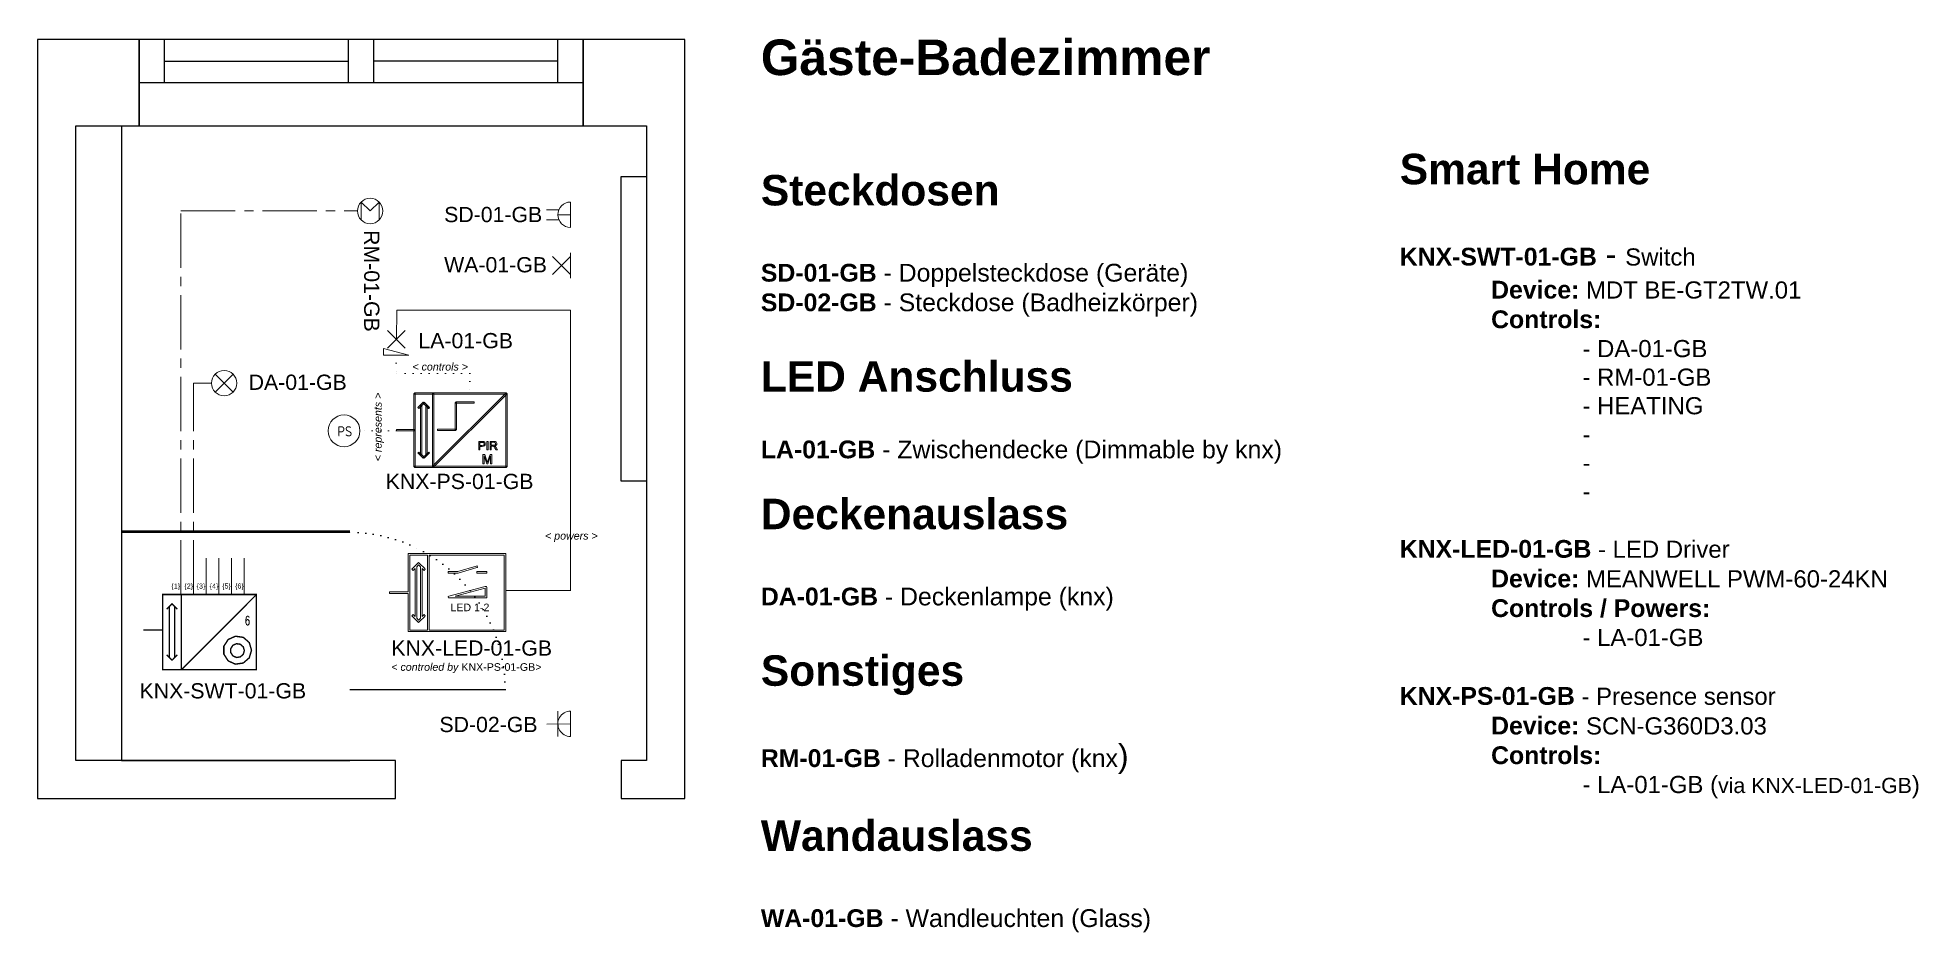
# Model space of a CAD drawing. Header units: millimetres. Extents: x 18347 to 25759, y 20427 to 23951.
import ezdxf
from ezdxf.enums import TextEntityAlignment as Align

# ---------------------------------------------------------------- set-up
doc = ezdxf.new("R2010")
doc.units = ezdxf.units.MM
doc.header["$LTSCALE"] = 10
for name, pattern in [('ACAD_ISO07W100', [3, 0, -3]), ('AI-Linetype-20', [32.166085, 21.44411, -3.573992, 3.573992, -3.573992]), ('DOT2', [3.175, 0, -3.175])]:
    doc.linetypes.add(name, pattern=pattern)
for name, color, linetype in [('01-OG-GB-Walls', 7, 'Continuous'), ('02-OG-GB-Walls_Internal', 7, 'Continuous'), ('03-OG-GB-Windows', 7, 'Continuous'), ('04-OG-GB-Outlets_Schematics', 7, 'Continuous'), ('05-OG-GB-Light_Schematic', 7, 'Continuous'), ('06-OG-GB-Smart_Schematic', 7, 'Continuous'), ('07-OG-GB-Misc_Schematic', 7, 'Continuous'), ('08-OG-GB-Schematic_Description', 7, 'Continuous')]:
    doc.layers.add(name, color=color, linetype=linetype)
doc.styles.add('ISO Proportional', font='isocp.shx')
doc.styles.add('SN0', font='ROMANS', dxfattribs={"width": 0.002083})
doc.styles.get("Standard").update_dxf_attribs({"font": 'Arial.ttf'})

msp = doc.modelspace()

# ---------------------------------------------------------------- linework, layer by layer
at = {"layer": '01-OG-GB-Walls', "color": 7}
msp.add_line((20647, 20953.4), (20747, 20953.4), dxfattribs=at)
msp.add_lwpolyline([(18347, 23603.4), (18347, 21103.4), (18347, 20953.4), (18497, 20953.4), (19757, 20953.4), (19757, 21103.4), (18497, 21103.4), (18497, 23603.4), (18747, 23603.4), (18747, 23943.4), (18497, 23943.4), (18347, 23943.4)], close=True, dxfattribs=at)
msp.add_lwpolyline([(20747, 20953.4), (20897, 20953.4), (20897, 21103.4), (20897, 23603.4), (20897, 23943.4), (20747, 23943.4), (20497, 23943.4), (20497, 23603.4), (20747, 23603.4), (20747, 21103.4), (20647, 21103.4), (20647, 20953.4)], dxfattribs=at)
at = {"layer": '02-OG-GB-Walls_Internal', "color": 7}
for p, q in [((18677, 23603.4), (18677, 21103.4)), ((18677, 22003.4), (19577, 22003.4)), ((18682, 22008.4), (19577, 22008.4)), ((19577, 21383.4), (20192, 21383.4)), ((18677, 21103.4), (19577, 21103.4))]:
    msp.add_line(p, q, dxfattribs=at)
msp.add_lwpolyline([(20747, 22203.4), (20647, 22203.4), (20647, 22803.4), (20647, 23403.4), (20747, 23403.4)], dxfattribs=at)
at = {"layer": '02-OG-GB-Walls_Internal', "color": 7, "linetype": 'ACAD_ISO07W100'}
msp.add_arc((19569.1, 21383.4), 620, 0, 90.46216, dxfattribs=at)
at = {"layer": '03-OG-GB-Windows', "color": 7}
for p, q in [((18847, 23773.4), (18847, 23943.4)), ((19572, 23773.4), (19572, 23943.4)), ((19672, 23773.4), (19672, 23943.4)), ((20397, 23773.4), (20397, 23943.4)), ((18847, 23858.4), (19572, 23858.4)), ((20397, 23858.4), (19672, 23858.4)), ((20497, 23773.4), (18747, 23773.4))]:
    msp.add_line(p, q, dxfattribs=at)
msp.add_lwpolyline([(20497, 23943.4), (18747, 23943.4), (18747, 23603.4), (20497, 23603.4)], close=True, dxfattribs=at)
at = {"layer": '04-OG-GB-Outlets_Schematics', "color": 7, "lineweight": 20}
for p, q in [((20400.9, 23272.9), (20352.5, 23272.9)), ((20447, 23203.4), (20447, 23303.4)), ((20401.2, 23233.3), (20352.5, 23233.3)), ((20397, 23253.4), (20447, 23253.4)), ((20397.5, 21197.8), (20397, 21297.8)), ((20447.5, 21198.1), (20447, 21298.1)), ((20447.2, 21248.1), (20353.3, 21247))]:
    msp.add_line(p, q, dxfattribs=at)
for centre, start, end in [((20447, 23253.4), 90, 270), ((20447.2, 21248.1), 90.31776, 270.31776)]:
    msp.add_arc(centre, 50, start, end, dxfattribs=at)
at = {"layer": '05-OG-GB-Light_Schematic', "color": 7, "lineweight": 20}
for p, q in [((20447, 23018.1), (20376.3, 23088.8)), ((20376.3, 23018.1), (20447, 23088.8)), ((20447, 23003.4), (20447, 23103.4)), ((19725.3, 22727.1), (19796, 22797.8)), ((19725.3, 22797.8), (19796, 22727.1)), ((19710.6, 22726.1), (19809.6, 22700.1)), ((19117.3, 22554.6), (19046.6, 22625.3)), ((19046.6, 22554.6), (19117.3, 22625.3))]:
    msp.add_line(p, q, dxfattribs=at)
msp.add_lwpolyline([(19809.6, 22700.1), (19710.6, 22700.1), (19710.6, 22726.1)], dxfattribs=at)
msp.add_circle((19082, 22590), 50, dxfattribs=at)
at = {"layer": '06-OG-GB-Smart_Schematic', "color": 3, "linetype": 'AI-Linetype-20', "lineweight": 15}
for p, q in [((18911.5, 21757.4), (18911.5, 23268.1)), ((18911.5, 23268.1), (19607.3, 23268.1)), ((18961.5, 21757.4), (18961.5, 22590)), ((18961.5, 22590), (19032, 22590)), ((19011.5, 21757.4), (19011.5, 21900.1)), ((19061.5, 21757.4), (19061.5, 21900.1)), ((19111.5, 21757.4), (19111.5, 21900.1)), ((19161.5, 21757.4), (19161.5, 21900.1))]:
    msp.add_line(p, q, dxfattribs=at)
at = {"layer": '06-OG-GB-Smart_Schematic', "color": 1, "linetype": 'Continuous', "lineweight": 15}
for points in [[(19760.6, 22762.5), (19761.9, 22877)], [(20447, 22877), (19761.9, 22877)], [(20447, 21772.3), (20447, 22877)], [(20447, 21773.3), (20192.1, 21773.3)]]:
    msp.add_lwpolyline(points, dxfattribs=at)
at = {"layer": '06-OG-GB-Smart_Schematic', "color": 7, "linetype": 'DOT2', "lineweight": 15}
for points in [[(19760.1, 22700.1), (19760.1, 22628.2)], [(20049.8, 22628.2), (19760.1, 22628.2)], [(20049.8, 22628.2), (20049.8, 22549.5)], [(19761.3, 22402.1), (19617.3, 22402.1)]]:
    msp.add_lwpolyline(points, dxfattribs=at)
at = {"layer": '06-OG-GB-Smart_Schematic', "color": 7, "linetype": 'Continuous', "lineweight": 15, "const_width": 5.48}
for points in [[(18839.9, 21757.4), (18913.5, 21757.4), (18913.5, 21461.4), (18839.9, 21461.4), (18839.9, 21757.4)], [(18876.7, 21720.6), (18855.5, 21699.4), (18876.7, 21720.6), (18897.8, 21699.4), (18876.7, 21720.6)], [(18913.5, 21757.4), (19209.4, 21757.4), (19209.4, 21461.4), (18913.5, 21461.4), (18913.5, 21757.4)], [(19209.4, 21757.4), (18914.2, 21461.4)], [(18866.5, 21710.4), (18866.5, 21509.1)], [(18886.8, 21710.4), (18886.8, 21509.1)], [(18763.9, 21618), (18839.1, 21618)], [(19189.9, 21538), (19181.1, 21568.1), (19157.4, 21588.7), (19126.4, 21593.1), (19097.9, 21580.2), (19080.9, 21553.8), (19080.9, 21522.5), (19097.8, 21496.1), (19126.3, 21483.1), (19157.3, 21487.5), (19181, 21508), (19189.9, 21538), (19189.9, 21538)], [(18876.7, 21498.2), (18855.5, 21520.1)], [(18897.8, 21520.1), (18876.7, 21498.2)], [(19161.7, 21536.5), (19157.3, 21551.3), (19145.7, 21561.5), (19130.4, 21563.7), (19116.4, 21557.3), (19108, 21544.3), (19108, 21528.9), (19116.3, 21515.9), (19130.3, 21509.4), (19145.6, 21511.6), (19157.3, 21521.7), (19161.7, 21536.5), (19161.7, 21536.5)]]:
    msp.add_lwpolyline(points, dxfattribs=at)
at = {"layer": '06-OG-GB-Smart_Schematic', "color": 7, "lineweight": 15}
msp.add_circle((19554.8, 22402.1), 62.5, dxfattribs=at)
at = {"layer": '06-OG-GB-Smart_Schematic', "color": 7, "linetype": 'Continuous', "lineweight": 15}
for points, knots in [([(19835.1, 22260.2), (19835.1, 22260.2), (19829.8, 22260.2), (19829.8, 22260.2), (19829.8, 22260.2), (19829.8, 22260.2), (19829.8, 22549.5), (19829.8, 22549.5), (19829.8, 22549.5), (19829.8, 22549.5), (19835.1, 22549.5), (19835.1, 22549.5), (19835.1, 22549.5), (19835.1, 22549.5), (19835.1, 22260.2), (19835.1, 22260.2)], [0, 0, 0, 0, 0.2, 0.2, 0.2, 0.2, 0.4, 0.4, 0.4, 0.4, 0.6, 0.6, 0.6, 0.6, 1, 1, 1, 1]), ([(19832.4, 22546.8), (19832.4, 22546.8), (19832.4, 22552.1), (19832.4, 22552.1), (19832.4, 22552.1), (19832.4, 22552.1), (19905.1, 22552.1), (19905.1, 22552.1), (19905.1, 22552.1), (19905.1, 22552.1), (19905.1, 22546.8), (19905.1, 22546.8), (19905.1, 22546.8), (19905.1, 22546.8), (19832.4, 22546.8), (19832.4, 22546.8)], [0, 0, 0, 0, 0.2, 0.2, 0.2, 0.2, 0.4, 0.4, 0.4, 0.4, 0.6, 0.6, 0.6, 0.6, 1, 1, 1, 1]), ([(19907.8, 22260.2), (19907.8, 22260.2), (19902.5, 22260.2), (19902.5, 22260.2), (19902.5, 22260.2), (19902.5, 22260.2), (19902.5, 22549.5), (19902.5, 22549.5), (19902.5, 22549.5), (19902.5, 22549.5), (19907.8, 22549.5), (19907.8, 22549.5), (19907.8, 22549.5), (19907.8, 22549.5), (19907.8, 22260.2), (19907.8, 22260.2)], [0, 0, 0, 0, 0.2, 0.2, 0.2, 0.2, 0.4, 0.4, 0.4, 0.4, 0.6, 0.6, 0.6, 0.6, 1, 1, 1, 1]), ([(19902.5, 22549.5), (19902.5, 22549.5), (19907.8, 22549.5), (19907.8, 22549.5), (19907.8, 22549.5), (19907.8, 22549.5), (19907.8, 22260.2), (19907.8, 22260.2), (19907.8, 22260.2), (19907.8, 22260.2), (19902.5, 22260.2), (19902.5, 22260.2), (19902.5, 22260.2), (19902.5, 22260.2), (19902.5, 22549.5), (19902.5, 22549.5)], [0, 0, 0, 0, 0.2, 0.2, 0.2, 0.2, 0.4, 0.4, 0.4, 0.4, 0.6, 0.6, 0.6, 0.6, 1, 1, 1, 1]), ([(20191.7, 22550.6), (20191.7, 22550.6), (20195.5, 22546.8), (20195.5, 22546.8), (20195.5, 22546.8), (20195.5, 22546.8), (19908.6, 22260.6), (19908.6, 22260.6), (19908.6, 22260.6), (19908.6, 22260.6), (19904.8, 22264.4), (19904.8, 22264.4), (19904.8, 22264.4), (19904.8, 22264.4), (20191.7, 22550.6), (20191.7, 22550.6)], [0, 0, 0, 0, 0.2, 0.2, 0.2, 0.2, 0.4, 0.4, 0.4, 0.4, 0.6, 0.6, 0.6, 0.6, 1, 1, 1, 1]), ([(19905.1, 22546.8), (19905.1, 22546.8), (19905.1, 22552.1), (19905.1, 22552.1), (19905.1, 22552.1), (19905.1, 22552.1), (20194.4, 22552.1), (20194.4, 22552.1), (20194.4, 22552.1), (20194.4, 22552.1), (20194.4, 22546.8), (20194.4, 22546.8), (20194.4, 22546.8), (20194.4, 22546.8), (19905.1, 22546.8), (19905.1, 22546.8)], [0, 0, 0, 0, 0.2, 0.2, 0.2, 0.2, 0.4, 0.4, 0.4, 0.4, 0.6, 0.6, 0.6, 0.6, 1, 1, 1, 1]), ([(20191.7, 22549.5), (20191.7, 22549.5), (20197.1, 22549.5), (20197.1, 22549.5), (20197.1, 22549.5), (20197.1, 22549.5), (20197.1, 22260.2), (20197.1, 22260.2), (20197.1, 22260.2), (20197.1, 22260.2), (20191.7, 22260.2), (20191.7, 22260.2), (20191.7, 22260.2), (20191.7, 22260.2), (20191.7, 22549.5), (20191.7, 22549.5)], [0, 0, 0, 0, 0.2, 0.2, 0.2, 0.2, 0.4, 0.4, 0.4, 0.4, 0.6, 0.6, 0.6, 0.6, 1, 1, 1, 1]), ([(19849.7, 22490.2), (19849.7, 22490.2), (19845.8, 22493.9), (19845.8, 22493.9), (19845.8, 22493.9), (19845.8, 22493.9), (19866.5, 22515.4), (19866.5, 22515.4), (19866.5, 22515.4), (19866.5, 22515.4), (19870.3, 22511.6), (19870.3, 22511.6), (19870.3, 22511.6), (19870.3, 22511.6), (19849.7, 22490.2), (19849.7, 22490.2)], [0, 0, 0, 0, 0.2, 0.2, 0.2, 0.2, 0.4, 0.4, 0.4, 0.4, 0.6, 0.6, 0.6, 0.6, 1, 1, 1, 1]), ([(19866.5, 22514.6), (19866.5, 22514.6), (19870.3, 22510.8), (19870.3, 22510.8), (19870.3, 22510.8), (19870.3, 22510.8), (19849.6, 22490.2), (19849.6, 22490.2), (19849.6, 22490.2), (19849.6, 22490.2), (19845.8, 22494), (19845.8, 22494), (19845.8, 22494), (19845.8, 22494), (19866.5, 22514.6), (19866.5, 22514.6)], [0, 0, 0, 0, 0.2, 0.2, 0.2, 0.2, 0.4, 0.4, 0.4, 0.4, 0.6, 0.6, 0.6, 0.6, 1, 1, 1, 1]), ([(19855.8, 22502.8), (19855.8, 22502.8), (19861.1, 22502.8), (19861.1, 22502.8), (19861.1, 22502.8), (19861.1, 22502.8), (19861.1, 22306.1), (19861.1, 22306.1), (19861.1, 22306.1), (19861.1, 22306.1), (19855.8, 22306.1), (19855.8, 22306.1), (19855.8, 22306.1), (19855.8, 22306.1), (19855.8, 22502.8), (19855.8, 22502.8)], [0, 0, 0, 0, 0.2, 0.2, 0.2, 0.2, 0.4, 0.4, 0.4, 0.4, 0.6, 0.6, 0.6, 0.6, 1, 1, 1, 1]), ([(19866.5, 22511.6), (19866.5, 22511.6), (19870.3, 22515.4), (19870.3, 22515.4), (19870.3, 22515.4), (19870.3, 22515.4), (19891.7, 22494), (19891.7, 22494), (19891.7, 22494), (19891.7, 22494), (19887.9, 22490.2), (19887.9, 22490.2), (19887.9, 22490.2), (19887.9, 22490.2), (19866.5, 22511.6), (19866.5, 22511.6)], [0, 0, 0, 0, 0.2, 0.2, 0.2, 0.2, 0.4, 0.4, 0.4, 0.4, 0.6, 0.6, 0.6, 0.6, 1, 1, 1, 1]), ([(19891.7, 22494), (19891.7, 22494), (19888, 22490.1), (19888, 22490.1), (19888, 22490.1), (19888, 22490.1), (19866.5, 22510.8), (19866.5, 22510.8), (19866.5, 22510.8), (19866.5, 22510.8), (19870.3, 22514.7), (19870.3, 22514.7), (19870.3, 22514.7), (19870.3, 22514.7), (19891.7, 22494), (19891.7, 22494)], [0, 0, 0, 0, 0.2, 0.2, 0.2, 0.2, 0.4, 0.4, 0.4, 0.4, 0.6, 0.6, 0.6, 0.6, 1, 1, 1, 1]), ([(19876.4, 22502.8), (19876.4, 22502.8), (19881.8, 22502.8), (19881.8, 22502.8), (19881.8, 22502.8), (19881.8, 22502.8), (19881.8, 22306.1), (19881.8, 22306.1), (19881.8, 22306.1), (19881.8, 22306.1), (19876.4, 22306.1), (19876.4, 22306.1), (19876.4, 22306.1), (19876.4, 22306.1), (19876.4, 22502.8), (19876.4, 22502.8)], [0, 0, 0, 0, 0.2, 0.2, 0.2, 0.2, 0.4, 0.4, 0.4, 0.4, 0.6, 0.6, 0.6, 0.6, 1, 1, 1, 1]), ([(19997.3, 22405.6), (19997.3, 22405.6), (19992, 22405.6), (19992, 22405.6), (19992, 22405.6), (19992, 22405.6), (19992, 22513.5), (19992, 22513.5), (19992, 22513.5), (19992, 22513.5), (19997.3, 22513.5), (19997.3, 22513.5), (19997.3, 22513.5), (19997.3, 22513.5), (19997.3, 22405.6), (19997.3, 22405.6)], [0, 0, 0, 0, 0.2, 0.2, 0.2, 0.2, 0.4, 0.4, 0.4, 0.4, 0.6, 0.6, 0.6, 0.6, 1, 1, 1, 1]), ([(19994.7, 22510.8), (19994.7, 22510.8), (19994.7, 22516.2), (19994.7, 22516.2), (19994.7, 22516.2), (19994.7, 22516.2), (20067.4, 22516.2), (20067.4, 22516.2), (20067.4, 22516.2), (20067.4, 22516.2), (20067.4, 22510.8), (20067.4, 22510.8), (20067.4, 22510.8), (20067.4, 22510.8), (19994.7, 22510.8), (19994.7, 22510.8)], [0, 0, 0, 0, 0.2, 0.2, 0.2, 0.2, 0.4, 0.4, 0.4, 0.4, 0.6, 0.6, 0.6, 0.6, 1, 1, 1, 1]), ([(19761.3, 22402.1), (19761.3, 22402.1), (19761.3, 22407.5), (19761.3, 22407.5), (19761.3, 22407.5), (19761.3, 22407.5), (19833.2, 22407.5), (19833.2, 22407.5), (19833.2, 22407.5), (19833.2, 22407.5), (19833.2, 22402.1), (19833.2, 22402.1), (19833.2, 22402.1), (19833.2, 22402.1), (19761.3, 22402.1), (19761.3, 22402.1)], [0, 0, 0, 0, 0.2, 0.2, 0.2, 0.2, 0.4, 0.4, 0.4, 0.4, 0.6, 0.6, 0.6, 0.6, 1, 1, 1, 1]), ([(19922.7, 22402.9), (19922.7, 22402.9), (19922.7, 22408.3), (19922.7, 22408.3), (19922.7, 22408.3), (19922.7, 22408.3), (19994.7, 22408.3), (19994.7, 22408.3), (19994.7, 22408.3), (19994.7, 22408.3), (19994.7, 22402.9), (19994.7, 22402.9), (19994.7, 22402.9), (19994.7, 22402.9), (19922.7, 22402.9), (19922.7, 22402.9)], [0, 0, 0, 0, 0.2, 0.2, 0.2, 0.2, 0.4, 0.4, 0.4, 0.4, 0.6, 0.6, 0.6, 0.6, 1, 1, 1, 1]), ([(19870.3, 22298), (19870.3, 22298), (19866.5, 22294.3), (19866.5, 22294.3), (19866.5, 22294.3), (19866.5, 22294.3), (19845.8, 22314.9), (19845.8, 22314.9), (19845.8, 22314.9), (19845.8, 22314.9), (19849.6, 22318.7), (19849.6, 22318.7), (19849.6, 22318.7), (19849.6, 22318.7), (19870.3, 22298), (19870.3, 22298)], [0, 0, 0, 0, 0.2, 0.2, 0.2, 0.2, 0.4, 0.4, 0.4, 0.4, 0.6, 0.6, 0.6, 0.6, 1, 1, 1, 1]), ([(19888, 22318.7), (19888, 22318.7), (19891.7, 22314.9), (19891.7, 22314.9), (19891.7, 22314.9), (19891.7, 22314.9), (19870.3, 22294.2), (19870.3, 22294.2), (19870.3, 22294.2), (19870.3, 22294.2), (19866.5, 22298.1), (19866.5, 22298.1), (19866.5, 22298.1), (19866.5, 22298.1), (19888, 22318.7), (19888, 22318.7)], [0, 0, 0, 0, 0.2, 0.2, 0.2, 0.2, 0.4, 0.4, 0.4, 0.4, 0.6, 0.6, 0.6, 0.6, 1, 1, 1, 1]), ([(20085.6, 22327.1), (20085.6, 22327.1), (20085.6, 22360.6), (20085.6, 22360.6), (20085.6, 22360.6), (20085.6, 22360.6), (20098.2, 22360.6), (20098.2, 22360.6), (20098.2, 22360.6), (20100.4, 22360.6), (20102.1, 22360.5), (20103.3, 22360.3), (20103.3, 22360.3), (20104.9, 22360), (20106.3, 22359.5), (20107.4, 22358.7), (20107.4, 22358.7), (20108.6, 22358), (20109.4, 22356.9), (20110.1, 22355.5), (20110.1, 22355.5), (20110.8, 22354.1), (20111.1, 22352.6), (20111.1, 22350.9), (20111.1, 22350.9), (20111.1, 22348.1), (20110.2, 22345.7), (20108.4, 22343.7), (20108.4, 22343.7), (20106.6, 22341.7), (20103.3, 22340.8), (20098.6, 22340.8), (20098.6, 22340.8), (20098.6, 22340.8), (20090, 22340.8), (20090, 22340.8), (20090, 22340.8), (20090, 22340.8), (20090, 22327.1), (20090, 22327.1), (20090, 22327.1), (20090, 22327.1), (20085.6, 22327.1), (20085.6, 22327.1)], [0, 0, 0, 0, 0.083333, 0.083333, 0.083333, 0.083333, 0.166667, 0.166667, 0.166667, 0.166667, 0.25, 0.25, 0.25, 0.25, 0.333333, 0.333333, 0.333333, 0.333333, 0.416667, 0.416667, 0.416667, 0.416667, 0.5, 0.5, 0.5, 0.5, 0.583333, 0.583333, 0.583333, 0.583333, 0.666667, 0.666667, 0.666667, 0.666667, 0.75, 0.75, 0.75, 0.75, 0.833333, 0.833333, 0.833333, 0.833333, 1, 1, 1, 1]), ([(20090, 22344.7), (20090, 22344.7), (20098.7, 22344.7), (20098.7, 22344.7), (20098.7, 22344.7), (20101.5, 22344.7), (20103.6, 22345.2), (20104.8, 22346.3), (20104.8, 22346.3), (20106, 22347.4), (20106.6, 22348.9), (20106.6, 22350.8), (20106.6, 22350.8), (20106.6, 22352.2), (20106.2, 22353.4), (20105.5, 22354.4), (20105.5, 22354.4), (20104.8, 22355.4), (20103.9, 22356.1), (20102.7, 22356.4), (20102.7, 22356.4), (20102, 22356.6), (20100.6, 22356.7), (20098.6, 22356.7), (20098.6, 22356.7), (20098.6, 22356.7), (20090, 22356.7), (20090, 22356.7), (20090, 22356.7), (20090, 22356.7), (20090, 22344.7), (20090, 22344.7)], [0, 0, 0, 0, 0.111111, 0.111111, 0.111111, 0.111111, 0.222222, 0.222222, 0.222222, 0.222222, 0.333333, 0.333333, 0.333333, 0.333333, 0.444444, 0.444444, 0.444444, 0.444444, 0.555556, 0.555556, 0.555556, 0.555556, 0.666667, 0.666667, 0.666667, 0.666667, 0.777778, 0.777778, 0.777778, 0.777778, 1, 1, 1, 1]), ([(20101.8, 22272.7), (20101.8, 22272.7), (20101.8, 22309.1), (20101.8, 22309.1), (20101.8, 22309.1), (20101.8, 22309.1), (20109.1, 22309.1), (20109.1, 22309.1), (20109.1, 22309.1), (20109.1, 22309.1), (20117.7, 22283.3), (20117.7, 22283.3), (20117.7, 22283.3), (20118.5, 22280.9), (20119.1, 22279.1), (20119.4, 22277.9), (20119.4, 22277.9), (20119.8, 22279.3), (20120.5, 22281.2), (20121.4, 22283.8), (20121.4, 22283.8), (20121.4, 22283.8), (20130.2, 22309.1), (20130.2, 22309.1), (20130.2, 22309.1), (20130.2, 22309.1), (20136.6, 22309.1), (20136.6, 22309.1), (20136.6, 22309.1), (20136.6, 22309.1), (20136.6, 22272.7), (20136.6, 22272.7), (20136.6, 22272.7), (20136.6, 22272.7), (20132, 22272.7), (20132, 22272.7), (20132, 22272.7), (20132, 22272.7), (20132, 22303.2), (20132, 22303.2), (20132, 22303.2), (20132, 22303.2), (20121.3, 22272.7), (20121.3, 22272.7), (20121.3, 22272.7), (20121.3, 22272.7), (20117, 22272.7), (20117, 22272.7), (20117, 22272.7), (20117, 22272.7), (20106.5, 22303.7), (20106.5, 22303.7), (20106.5, 22303.7), (20106.5, 22303.7), (20106.5, 22272.7), (20106.5, 22272.7), (20106.5, 22272.7), (20106.5, 22272.7), (20101.8, 22272.7), (20101.8, 22272.7)], [0, 0, 0, 0, 0.0625, 0.0625, 0.0625, 0.0625, 0.125, 0.125, 0.125, 0.125, 0.1875, 0.1875, 0.1875, 0.1875, 0.25, 0.25, 0.25, 0.25, 0.3125, 0.3125, 0.3125, 0.3125, 0.375, 0.375, 0.375, 0.375, 0.4375, 0.4375, 0.4375, 0.4375, 0.5, 0.5, 0.5, 0.5, 0.5625, 0.5625, 0.5625, 0.5625, 0.625, 0.625, 0.625, 0.625, 0.6875, 0.6875, 0.6875, 0.6875, 0.75, 0.75, 0.75, 0.75, 0.8125, 0.8125, 0.8125, 0.8125, 0.875, 0.875, 0.875, 0.875, 1, 1, 1, 1]), ([(20117.5, 22327.1), (20117.5, 22327.1), (20117.5, 22360.6), (20117.5, 22360.6), (20117.5, 22360.6), (20117.5, 22360.6), (20122, 22360.6), (20122, 22360.6), (20122, 22360.6), (20122, 22360.6), (20122, 22327.1), (20122, 22327.1), (20122, 22327.1), (20122, 22327.1), (20117.5, 22327.1), (20117.5, 22327.1)], [0, 0, 0, 0, 0.2, 0.2, 0.2, 0.2, 0.4, 0.4, 0.4, 0.4, 0.6, 0.6, 0.6, 0.6, 1, 1, 1, 1]), ([(20129.8, 22327.1), (20129.8, 22327.1), (20129.8, 22360.6), (20129.8, 22360.6), (20129.8, 22360.6), (20129.8, 22360.6), (20144.7, 22360.6), (20144.7, 22360.6), (20144.7, 22360.6), (20147.7, 22360.6), (20149.9, 22360.3), (20151.5, 22359.7), (20151.5, 22359.7), (20153, 22359.1), (20154.3, 22358.1), (20155.2, 22356.5), (20155.2, 22356.5), (20156.1, 22355), (20156.6, 22353.3), (20156.6, 22351.5), (20156.6, 22351.5), (20156.6, 22349.1), (20155.8, 22347.1), (20154.3, 22345.5), (20154.3, 22345.5), (20152.8, 22343.9), (20150.4, 22342.8), (20147.2, 22342.4), (20147.2, 22342.4), (20148.3, 22341.8), (20149.2, 22341.3), (20149.8, 22340.7), (20149.8, 22340.7), (20151.1, 22339.5), (20152.4, 22338), (20153.5, 22336.3), (20153.5, 22336.3), (20153.5, 22336.3), (20159.3, 22327.1), (20159.3, 22327.1), (20159.3, 22327.1), (20159.3, 22327.1), (20153.8, 22327.1), (20153.8, 22327.1), (20153.8, 22327.1), (20153.8, 22327.1), (20149.3, 22334.1), (20149.3, 22334.1), (20149.3, 22334.1), (20148.1, 22336.1), (20147, 22337.7), (20146.1, 22338.7), (20146.1, 22338.7), (20145.3, 22339.8), (20144.6, 22340.5), (20143.9, 22341), (20143.9, 22341), (20143.2, 22341.4), (20142.6, 22341.7), (20141.9, 22341.9), (20141.9, 22341.9), (20141.4, 22342), (20140.6, 22342), (20139.4, 22342), (20139.4, 22342), (20139.4, 22342), (20134.3, 22342), (20134.3, 22342), (20134.3, 22342), (20134.3, 22342), (20134.3, 22327.1), (20134.3, 22327.1), (20134.3, 22327.1), (20134.3, 22327.1), (20129.8, 22327.1), (20129.8, 22327.1)], [0, 0, 0, 0, 0.05, 0.05, 0.05, 0.05, 0.1, 0.1, 0.1, 0.1, 0.15, 0.15, 0.15, 0.15, 0.2, 0.2, 0.2, 0.2, 0.25, 0.25, 0.25, 0.25, 0.3, 0.3, 0.3, 0.3, 0.35, 0.35, 0.35, 0.35, 0.4, 0.4, 0.4, 0.4, 0.45, 0.45, 0.45, 0.45, 0.5, 0.5, 0.5, 0.5, 0.55, 0.55, 0.55, 0.55, 0.6, 0.6, 0.6, 0.6, 0.65, 0.65, 0.65, 0.65, 0.7, 0.7, 0.7, 0.7, 0.75, 0.75, 0.75, 0.75, 0.8, 0.8, 0.8, 0.8, 0.85, 0.85, 0.85, 0.85, 0.9, 0.9, 0.9, 0.9, 1, 1, 1, 1]), ([(20134.3, 22345.8), (20134.3, 22345.8), (20143.8, 22345.8), (20143.8, 22345.8), (20143.8, 22345.8), (20145.8, 22345.8), (20147.4, 22346.1), (20148.5, 22346.5), (20148.5, 22346.5), (20149.7, 22346.9), (20150.6, 22347.6), (20151.1, 22348.5), (20151.1, 22348.5), (20151.7, 22349.4), (20152, 22350.4), (20152, 22351.5), (20152, 22351.5), (20152, 22353.1), (20151.5, 22354.4), (20150.3, 22355.4), (20150.3, 22355.4), (20149.2, 22356.4), (20147.4, 22356.9), (20144.9, 22356.9), (20144.9, 22356.9), (20144.9, 22356.9), (20134.3, 22356.9), (20134.3, 22356.9), (20134.3, 22356.9), (20134.3, 22356.9), (20134.3, 22345.8), (20134.3, 22345.8)], [0, 0, 0, 0, 0.111111, 0.111111, 0.111111, 0.111111, 0.222222, 0.222222, 0.222222, 0.222222, 0.333333, 0.333333, 0.333333, 0.333333, 0.444444, 0.444444, 0.444444, 0.444444, 0.555556, 0.555556, 0.555556, 0.555556, 0.666667, 0.666667, 0.666667, 0.666667, 0.777778, 0.777778, 0.777778, 0.777778, 1, 1, 1, 1]), ([(19905.1, 22262.9), (19905.1, 22262.9), (19905.1, 22257.5), (19905.1, 22257.5), (19905.1, 22257.5), (19905.1, 22257.5), (19832.4, 22257.5), (19832.4, 22257.5), (19832.4, 22257.5), (19832.4, 22257.5), (19832.4, 22262.9), (19832.4, 22262.9), (19832.4, 22262.9), (19832.4, 22262.9), (19905.1, 22262.9), (19905.1, 22262.9)], [0, 0, 0, 0, 0.2, 0.2, 0.2, 0.2, 0.4, 0.4, 0.4, 0.4, 0.6, 0.6, 0.6, 0.6, 1, 1, 1, 1]), ([(20194.4, 22262.9), (20194.4, 22262.9), (20194.4, 22257.5), (20194.4, 22257.5), (20194.4, 22257.5), (20194.4, 22257.5), (19905.1, 22257.5), (19905.1, 22257.5), (19905.1, 22257.5), (19905.1, 22257.5), (19905.1, 22262.9), (19905.1, 22262.9), (19905.1, 22262.9), (19905.1, 22262.9), (20194.4, 22262.9), (20194.4, 22262.9)], [0, 0, 0, 0, 0.2, 0.2, 0.2, 0.2, 0.4, 0.4, 0.4, 0.4, 0.6, 0.6, 0.6, 0.6, 1, 1, 1, 1])]:
    msp.add_open_spline(points, degree=3, knots=knots, dxfattribs=at)
at = {"layer": '06-OG-GB-Smart_Schematic', "color": 7, "lineweight": 15}
for points, knots in [([(19890.1, 21611.1), (19890.1, 21611.1), (19883.6, 21611.1), (19883.6, 21611.1), (19883.6, 21611.1), (19883.6, 21611.1), (19811, 21611.1), (19811, 21611.1), (19811, 21611.1), (19811, 21611.1), (19807.7, 21611.1), (19807.7, 21611.1), (19807.7, 21611.1), (19807.7, 21611.1), (19807.7, 21614.3), (19807.7, 21614.3), (19807.7, 21614.3), (19807.7, 21614.3), (19807.7, 21762), (19807.7, 21762), (19807.7, 21762), (19807.7, 21762), (19736.6, 21762), (19736.6, 21762), (19736.6, 21762), (19736.6, 21762), (19733.3, 21762), (19733.3, 21762), (19733.3, 21762), (19733.3, 21762), (19733.3, 21768.6), (19733.3, 21768.6), (19733.3, 21768.6), (19733.3, 21768.6), (19736.6, 21768.6), (19736.6, 21768.6), (19736.6, 21768.6), (19736.6, 21768.6), (19807.7, 21768.6), (19807.7, 21768.6), (19807.7, 21768.6), (19807.7, 21768.6), (19807.7, 21916.3), (19807.7, 21916.3), (19807.7, 21916.3), (19807.7, 21916.3), (19807.7, 21919.6), (19807.7, 21919.6), (19807.7, 21919.6), (19807.7, 21919.6), (19811, 21919.6), (19811, 21919.6), (19811, 21919.6), (19811, 21919.6), (20188.8, 21919.6), (20188.8, 21919.6), (20188.8, 21919.6), (20188.8, 21919.6), (20192.1, 21919.6), (20192.1, 21919.6), (20192.1, 21919.6), (20192.1, 21919.6), (20192.1, 21916.3), (20192.1, 21916.3), (20192.1, 21916.3), (20192.1, 21916.3), (20192.1, 21614.3), (20192.1, 21614.3), (20192.1, 21614.3), (20192.1, 21614.3), (20192.1, 21611.1), (20192.1, 21611.1), (20192.1, 21611.1), (20192.1, 21611.1), (20188.8, 21611.1), (20188.8, 21611.1), (20188.8, 21611.1), (20188.8, 21611.1), (19890.1, 21611.1), (19890.1, 21611.1)], [0, 0, 0, 0, 0.047619, 0.047619, 0.047619, 0.047619, 0.095238, 0.095238, 0.095238, 0.095238, 0.142857, 0.142857, 0.142857, 0.142857, 0.190476, 0.190476, 0.190476, 0.190476, 0.238095, 0.238095, 0.238095, 0.238095, 0.285714, 0.285714, 0.285714, 0.285714, 0.333333, 0.333333, 0.333333, 0.333333, 0.380952, 0.380952, 0.380952, 0.380952, 0.428571, 0.428571, 0.428571, 0.428571, 0.47619, 0.47619, 0.47619, 0.47619, 0.52381, 0.52381, 0.52381, 0.52381, 0.571429, 0.571429, 0.571429, 0.571429, 0.619048, 0.619048, 0.619048, 0.619048, 0.666667, 0.666667, 0.666667, 0.666667, 0.714286, 0.714286, 0.714286, 0.714286, 0.761905, 0.761905, 0.761905, 0.761905, 0.809524, 0.809524, 0.809524, 0.809524, 0.857143, 0.857143, 0.857143, 0.857143, 0.904762, 0.904762, 0.904762, 0.904762, 1, 1, 1, 1]), ([(19883.6, 21617.6), (19883.6, 21617.6), (19883.6, 21913), (19883.6, 21913), (19883.6, 21913), (19883.6, 21913), (19814.2, 21913), (19814.2, 21913), (19814.2, 21913), (19814.2, 21913), (19814.2, 21768.6), (19814.2, 21768.6), (19814.2, 21768.6), (19814.2, 21768.6), (19814.2, 21762), (19814.2, 21762), (19814.2, 21762), (19814.2, 21762), (19814.2, 21617.6), (19814.2, 21617.6), (19814.2, 21617.6), (19814.2, 21617.6), (19883.6, 21617.6), (19883.6, 21617.6)], [0, 0, 0, 0, 0.142857, 0.142857, 0.142857, 0.142857, 0.285714, 0.285714, 0.285714, 0.285714, 0.428571, 0.428571, 0.428571, 0.428571, 0.571429, 0.571429, 0.571429, 0.571429, 0.714286, 0.714286, 0.714286, 0.714286, 1, 1, 1, 1]), ([(19834.3, 21670.5), (19834.3, 21670.5), (19834.3, 21860.1), (19834.3, 21860.1), (19834.3, 21860.1), (19834.3, 21860.1), (19829, 21854.7), (19829, 21854.7), (19829, 21854.7), (19829, 21854.7), (19826.7, 21852.4), (19826.7, 21852.4), (19826.7, 21852.4), (19826.7, 21852.4), (19822, 21857), (19822, 21857), (19822, 21857), (19822, 21857), (19824.4, 21859.3), (19824.4, 21859.3), (19824.4, 21859.3), (19824.4, 21859.3), (19845.9, 21880.9), (19845.9, 21880.9), (19845.9, 21880.9), (19845.9, 21880.9), (19848.2, 21883.2), (19848.2, 21883.2), (19848.2, 21883.2), (19848.2, 21883.2), (19848.3, 21883.1), (19848.3, 21883.1), (19848.3, 21883.1), (19848.3, 21883.1), (19848.4, 21883.2), (19848.4, 21883.2), (19848.4, 21883.2), (19848.4, 21883.2), (19850.8, 21880.9), (19850.8, 21880.9), (19850.8, 21880.9), (19850.8, 21880.9), (19872.3, 21859.3), (19872.3, 21859.3), (19872.3, 21859.3), (19872.3, 21859.3), (19874.6, 21857), (19874.6, 21857), (19874.6, 21857), (19874.6, 21857), (19870, 21852.4), (19870, 21852.4), (19870, 21852.4), (19870, 21852.4), (19867.7, 21854.7), (19867.7, 21854.7), (19867.7, 21854.7), (19867.7, 21854.7), (19862.3, 21860.1), (19862.3, 21860.1), (19862.3, 21860.1), (19862.3, 21860.1), (19862.3, 21670.5), (19862.3, 21670.5), (19862.3, 21670.5), (19862.3, 21670.5), (19867.7, 21675.9), (19867.7, 21675.9), (19867.7, 21675.9), (19867.7, 21675.9), (19870, 21678.2), (19870, 21678.2), (19870, 21678.2), (19870, 21678.2), (19874.6, 21673.6), (19874.6, 21673.6), (19874.6, 21673.6), (19874.6, 21673.6), (19872.3, 21671.3), (19872.3, 21671.3), (19872.3, 21671.3), (19872.3, 21671.3), (19850.8, 21649.7), (19850.8, 21649.7), (19850.8, 21649.7), (19850.8, 21649.7), (19848.4, 21647.4), (19848.4, 21647.4), (19848.4, 21647.4), (19848.4, 21647.4), (19848.3, 21647.5), (19848.3, 21647.5), (19848.3, 21647.5), (19848.3, 21647.5), (19848.2, 21647.4), (19848.2, 21647.4), (19848.2, 21647.4), (19848.2, 21647.4), (19845.9, 21649.7), (19845.9, 21649.7), (19845.9, 21649.7), (19845.9, 21649.7), (19824.4, 21671.3), (19824.4, 21671.3), (19824.4, 21671.3), (19824.4, 21671.3), (19822, 21673.6), (19822, 21673.6), (19822, 21673.6), (19822, 21673.6), (19826.7, 21678.2), (19826.7, 21678.2), (19826.7, 21678.2), (19826.7, 21678.2), (19829, 21675.9), (19829, 21675.9), (19829, 21675.9), (19829, 21675.9), (19834.3, 21670.5), (19834.3, 21670.5)], [0, 0, 0, 0, 0.032258, 0.032258, 0.032258, 0.032258, 0.064516, 0.064516, 0.064516, 0.064516, 0.096774, 0.096774, 0.096774, 0.096774, 0.129032, 0.129032, 0.129032, 0.129032, 0.16129, 0.16129, 0.16129, 0.16129, 0.193548, 0.193548, 0.193548, 0.193548, 0.225806, 0.225806, 0.225806, 0.225806, 0.258065, 0.258065, 0.258065, 0.258065, 0.290323, 0.290323, 0.290323, 0.290323, 0.322581, 0.322581, 0.322581, 0.322581, 0.354839, 0.354839, 0.354839, 0.354839, 0.387097, 0.387097, 0.387097, 0.387097, 0.419355, 0.419355, 0.419355, 0.419355, 0.451613, 0.451613, 0.451613, 0.451613, 0.483871, 0.483871, 0.483871, 0.483871, 0.516129, 0.516129, 0.516129, 0.516129, 0.548387, 0.548387, 0.548387, 0.548387, 0.580645, 0.580645, 0.580645, 0.580645, 0.612903, 0.612903, 0.612903, 0.612903, 0.645161, 0.645161, 0.645161, 0.645161, 0.677419, 0.677419, 0.677419, 0.677419, 0.709677, 0.709677, 0.709677, 0.709677, 0.741935, 0.741935, 0.741935, 0.741935, 0.774194, 0.774194, 0.774194, 0.774194, 0.806452, 0.806452, 0.806452, 0.806452, 0.83871, 0.83871, 0.83871, 0.83871, 0.870968, 0.870968, 0.870968, 0.870968, 0.903226, 0.903226, 0.903226, 0.903226, 0.935484, 0.935484, 0.935484, 0.935484, 1, 1, 1, 1]), ([(19840.9, 21866.6), (19840.9, 21866.6), (19840.9, 21864), (19840.9, 21864), (19840.9, 21864), (19840.9, 21864), (19840.9, 21665.1), (19840.9, 21665.1), (19840.9, 21665.1), (19840.9, 21665.1), (19840.9, 21664), (19840.9, 21664), (19840.9, 21664), (19840.9, 21664), (19848.3, 21656.5), (19848.3, 21656.5), (19848.3, 21656.5), (19848.3, 21656.5), (19855.8, 21664), (19855.8, 21664), (19855.8, 21664), (19855.8, 21664), (19855.8, 21665.1), (19855.8, 21665.1), (19855.8, 21665.1), (19855.8, 21665.1), (19855.8, 21864), (19855.8, 21864), (19855.8, 21864), (19855.8, 21864), (19855.8, 21866.6), (19855.8, 21866.6), (19855.8, 21866.6), (19855.8, 21866.6), (19848.3, 21874.1), (19848.3, 21874.1), (19848.3, 21874.1), (19848.3, 21874.1), (19840.9, 21866.6), (19840.9, 21866.6)], [0, 0, 0, 0, 0.090909, 0.090909, 0.090909, 0.090909, 0.181818, 0.181818, 0.181818, 0.181818, 0.272727, 0.272727, 0.272727, 0.272727, 0.363636, 0.363636, 0.363636, 0.363636, 0.454545, 0.454545, 0.454545, 0.454545, 0.545455, 0.545455, 0.545455, 0.545455, 0.636364, 0.636364, 0.636364, 0.636364, 0.727273, 0.727273, 0.727273, 0.727273, 0.818182, 0.818182, 0.818182, 0.818182, 1, 1, 1, 1]), ([(19890.1, 21913), (19890.1, 21913), (19890.1, 21617.6), (19890.1, 21617.6), (19890.1, 21617.6), (19890.1, 21617.6), (20185.6, 21617.6), (20185.6, 21617.6), (20185.6, 21617.6), (20185.6, 21617.6), (20185.6, 21913), (20185.6, 21913), (20185.6, 21913), (20185.6, 21913), (19890.1, 21913), (19890.1, 21913)], [0, 0, 0, 0, 0.2, 0.2, 0.2, 0.2, 0.4, 0.4, 0.4, 0.4, 0.6, 0.6, 0.6, 0.6, 1, 1, 1, 1]), ([(19968.3, 21841.2), (19968.3, 21841.2), (19965.1, 21841.2), (19965.1, 21841.2), (19965.1, 21841.2), (19965.1, 21841.2), (19965.1, 21847.7), (19965.1, 21847.7), (19965.1, 21847.7), (19965.1, 21847.7), (19968.3, 21847.7), (19968.3, 21847.7), (19968.3, 21847.7), (19968.3, 21847.7), (20003.4, 21847.7), (20003.4, 21847.7), (20003.4, 21847.7), (20003.4, 21847.7), (20075.5, 21869.5), (20075.5, 21869.5), (20075.5, 21869.5), (20075.5, 21869.5), (20078.7, 21870.5), (20078.7, 21870.5), (20078.7, 21870.5), (20078.7, 21870.5), (20080.6, 21864.2), (20080.6, 21864.2), (20080.6, 21864.2), (20080.6, 21864.2), (20077.4, 21863.3), (20077.4, 21863.3), (20077.4, 21863.3), (20077.4, 21863.3), (20004.8, 21841.3), (20004.8, 21841.3), (20004.8, 21841.3), (20004.8, 21841.3), (20004.4, 21841.2), (20004.4, 21841.2), (20004.4, 21841.2), (20004.4, 21841.2), (20003.9, 21841.2), (20003.9, 21841.2), (20003.9, 21841.2), (20003.9, 21841.2), (19968.3, 21841.2), (19968.3, 21841.2)], [0, 0, 0, 0, 0.076923, 0.076923, 0.076923, 0.076923, 0.153846, 0.153846, 0.153846, 0.153846, 0.230769, 0.230769, 0.230769, 0.230769, 0.307692, 0.307692, 0.307692, 0.307692, 0.384615, 0.384615, 0.384615, 0.384615, 0.461538, 0.461538, 0.461538, 0.461538, 0.538462, 0.538462, 0.538462, 0.538462, 0.615385, 0.615385, 0.615385, 0.615385, 0.692308, 0.692308, 0.692308, 0.692308, 0.769231, 0.769231, 0.769231, 0.769231, 0.846154, 0.846154, 0.846154, 0.846154, 1, 1, 1, 1]), ([(20081.4, 21841.2), (20081.4, 21841.2), (20078.1, 21841.2), (20078.1, 21841.2), (20078.1, 21841.2), (20078.1, 21841.2), (20078.1, 21847.7), (20078.1, 21847.7), (20078.1, 21847.7), (20078.1, 21847.7), (20081.4, 21847.7), (20081.4, 21847.7), (20081.4, 21847.7), (20081.4, 21847.7), (20114.2, 21847.7), (20114.2, 21847.7), (20114.2, 21847.7), (20114.2, 21847.7), (20117.4, 21847.7), (20117.4, 21847.7), (20117.4, 21847.7), (20117.4, 21847.7), (20117.4, 21841.2), (20117.4, 21841.2), (20117.4, 21841.2), (20117.4, 21841.2), (20114.2, 21841.2), (20114.2, 21841.2), (20114.2, 21841.2), (20114.2, 21841.2), (20081.4, 21841.2), (20081.4, 21841.2)], [0, 0, 0, 0, 0.111111, 0.111111, 0.111111, 0.111111, 0.222222, 0.222222, 0.222222, 0.222222, 0.333333, 0.333333, 0.333333, 0.333333, 0.444444, 0.444444, 0.444444, 0.444444, 0.555556, 0.555556, 0.555556, 0.555556, 0.666667, 0.666667, 0.666667, 0.666667, 0.777778, 0.777778, 0.777778, 0.777778, 1, 1, 1, 1]), ([(20110.7, 21788.6), (20110.7, 21788.6), (20112.7, 21789.1), (20112.7, 21789.1), (20112.7, 21789.1), (20113.1, 21789.3), (20113.6, 21789.5), (20114.2, 21789.5), (20114.2, 21789.5), (20116, 21789.5), (20117.4, 21788), (20117.4, 21786.2), (20117.4, 21786.2), (20117.4, 21786.2), (20117.4, 21750.8), (20117.4, 21750.8), (20117.4, 21750.8), (20117.4, 21750.8), (20117.4, 21744.3), (20117.4, 21744.3), (20117.4, 21744.3), (20117.4, 21744.3), (20114.2, 21744.3), (20114.2, 21744.3), (20114.2, 21744.3), (20114.2, 21744.3), (19967.8, 21744.3), (19967.8, 21744.3), (19967.8, 21744.3), (19967.8, 21744.3), (19967.8, 21744.3), (19967.8, 21744.3), (19967.8, 21744.3), (19966.4, 21744.3), (19965, 21745.3), (19964.7, 21746.7), (19964.7, 21746.7), (19964.2, 21748.5), (19965.2, 21750.2), (19967, 21750.7), (19967, 21750.7), (19967, 21750.7), (20110.7, 21788.6), (20110.7, 21788.6)], [0, 0, 0, 0, 0.083333, 0.083333, 0.083333, 0.083333, 0.166667, 0.166667, 0.166667, 0.166667, 0.25, 0.25, 0.25, 0.25, 0.333333, 0.333333, 0.333333, 0.333333, 0.416667, 0.416667, 0.416667, 0.416667, 0.5, 0.5, 0.5, 0.5, 0.583333, 0.583333, 0.583333, 0.583333, 0.666667, 0.666667, 0.666667, 0.666667, 0.75, 0.75, 0.75, 0.75, 0.833333, 0.833333, 0.833333, 0.833333, 1, 1, 1, 1]), ([(20110.9, 21781.9), (20110.9, 21781.9), (19993, 21750.8), (19993, 21750.8), (19993, 21750.8), (19993, 21750.8), (20110.9, 21750.8), (20110.9, 21750.8), (20110.9, 21750.8), (20110.9, 21750.8), (20110.9, 21781.9), (20110.9, 21781.9)], [0, 0, 0, 0, 0.25, 0.25, 0.25, 0.25, 0.5, 0.5, 0.5, 0.5, 1, 1, 1, 1])]:
    msp.add_open_spline(points, degree=3, knots=knots, dxfattribs=at)
at = {"layer": '07-OG-GB-Misc_Schematic', "color": 7, "lineweight": 15}
for p, q in [((19657.3, 23268.1), (19622, 23303.4)), ((19622, 23303.4), (19622, 23232.7)), ((19692.7, 23303.4), (19657.3, 23268.1)), ((19692.7, 23303.4), (19692.7, 23232.7))]:
    msp.add_line(p, q, dxfattribs=at)
msp.add_circle((19657.3, 23268.1), 50, dxfattribs=at)

# ---------------------------------------------------------------- texts
at = {"layer": '04-OG-GB-Outlets_Schematics', "color": 7, "char_height": 60, "attachment_point": 1}
for s, insert in [('SD-01-GB', (19949, 23284.1)), ('SD-02-GB', (19930.4, 21275.5))]:
    msp.add_mtext_dynamic_manual_height_columns(s, width=466, gutter_width=12.5, heights=[0], dxfattribs=dict(at, insert=insert))
at = {"layer": '05-OG-GB-Light_Schematic', "color": 7, "char_height": 60, "attachment_point": 1}
for s, insert in [('WA-01-GB', (19949, 23086.4)), ('LA-01-GB', (19847.6, 22787.4)), ('DA-01-GB', (19178.6, 22623.5))]:
    msp.add_mtext_dynamic_manual_height_columns(s, width=466, gutter_width=12.5, heights=[0], dxfattribs=dict(at, insert=insert))
at = {"layer": '06-OG-GB-Smart_Schematic', "color": 7, "linetype": 'Continuous', "lineweight": 15, "style": 'SN0', "width": 0.758019}
msp.add_text('6', height=34.5, dxfattribs=at).set_placement((19163.2, 21637.2), (19184.4, 21637.2), align=Align.FIT)
at = {"layer": '06-OG-GB-Smart_Schematic', "color": 7, "insert": (23714.7, 23943.4), "char_height": 90, "attachment_point": 1}
msp.add_mtext_dynamic_manual_height_columns('{\\fArial|b1|i0|c0|p34;\\H1.55556x;  }\\P\\P\\P{\\fArial|b1|i0|c0|p34;\\H1.33333x;Smart Home\\H0.75x;\\P}\\P{\\fArial|b1|i0|c0|p34;\\H0.77778x;KNX-SWT-01-GB} - {\\H0.75x;Switch\\P^I\\fArial|b1|i0|c0|p34;\\H1.03704x;Device:\\fArial|b0|i0|c0|p34;\\H0.96429x; \\H1.00001x;MDT BE-GT2TW.01\\P\\H0.99999x;^I\\fArial|b1|i0|c0|p34;\\H1.03704x;Controls:\\fArial|b0|i0|c0|p34;\\H0.96429x;\\P^I^I- DA-01-GB\\P^I^I- RM-01-GB\\P^I^I- HEATING\\P^I^I- \\P^I^I-\\P^I^I-\\P\\P\\fArial|b1|i0|c0|p34;\\H1.03702x;KNX-LED-01-GB\\fArial|b0|i0|c0|p34;\\H0.9643x; - LED Driver\\P^I\\fArial|b1|i0|c0|p34;\\H1.03702x;Device:\\fArial|b0|i0|c0|p34;\\H0.9643x; MEANWELL PWM-60-24KN\\P^I\\fArial|b1|i0|c0|p34;\\H1.03702x;Controls / Powers:\\P\\fArial|b0|i0|c0|p34;\\H0.9643x;^I^I- LA-01-GB\\P\\fArial|b1|i0|c0|p34;\\H1.03702x;\\PKNX-PS-01-GB\\fArial|b0|i0|c0|p34;\\H0.9643x; - Presence sensor\\P^I\\fArial|b1|i0|c0|p34;\\H1.03703x;Device:\\fArial|b0|i0|c0|p34;\\H0.96429x; SCN-G360D3.03\\P^I\\fArial|b1|i0|c0|p34;\\H1.03703x;Controls:\\P\\fArial|b0|i0|c0|p34;\\H0.96429x;^I^I- LA-01-GB (\\H0.88888x;via KNX-LED-01-GB\\H1.12502x;)}', width=3565, gutter_width=12.5, heights=[0], dxfattribs=at)
at = {"layer": '06-OG-GB-Smart_Schematic', "color": 7, "lineweight": 15, "attachment_point": 1}
for s, width, heights, insert, char_height in [('\\pxi-3,l4,t4;{\\fArial|b0|i1|c0|p34;< controls >}', 278.644, [0], (19794, 22669.7), 30), ('KNX-PS-01-GB', 499.381, [0], (19718.8, 22232.9), 60), ('\\pxi-3,l4,t4;{\\fArial|b0|i1|c0|p34;< powers >}', 257.965, [0], (20316.7, 22003.8), 30), ('\\{1\\}', 36, [0], (18874.4, 21800.6), 20), ('\\{2\\}', 36, [0], (18925.4, 21800.6), 20), ('\\{3\\}', 36, [0], (18973.7, 21800.6), 20), ('\\{4\\}', 36, [0], (19025, 21800.6), 20), ('\\{5\\}', 36, [0], (19074.3, 21800.9), 20), ('\\{6\\}', 36, [0], (19125.1, 21800.9), 20), ('LED 1-2', 172, [58], (19973.6, 21721.6), 30), ('KNX-LED-01-GB', 597, [0], (19740.8, 21576.6), 60), ('{\\fArial|b0|i1|c0|p34;< controled by }KNX-PS-01-GB{\\fArial|b0|i1|c0|p34;>}', 630, [0], (19740.8, 21486.9), 30), ('KNX-SWT-01-GB', 597, [0], (18748.6, 21408.1), 60)]:
    msp.add_mtext_dynamic_manual_height_columns(s, width=width, gutter_width=12.5, heights=heights, dxfattribs=dict(at, insert=insert, char_height=char_height))
at = {"layer": '06-OG-GB-Smart_Schematic', "color": 7, "lineweight": 15, "insert": (19672.7, 22252.2), "char_height": 30, "attachment_point": 1, "rotation": 90}
msp.add_mtext_dynamic_manual_height_columns('\\pxi-3,l4,t4;{\\fArial|b0|i1|c0|p34;< represents >}', width=329, gutter_width=12.5, heights=[0], dxfattribs=at)
at = {"layer": '06-OG-GB-Smart_Schematic', "color": 7, "lineweight": 15, "insert": (19528.8, 22420.1), "char_height": 40, "attachment_point": 1, "style": 'ISO Proportional'}
msp.add_mtext_dynamic_manual_height_columns('PS', width=57, gutter_width=12.5, heights=[0], dxfattribs=at)
at = {"layer": '07-OG-GB-Misc_Schematic', "color": 7, "lineweight": 15, "insert": (19693.7, 23192.8), "char_height": 60, "attachment_point": 1, "rotation": 270}
msp.add_mtext_dynamic_manual_height_columns('RM-01-GB', width=391, gutter_width=12.5, heights=[0], dxfattribs=at)
at = {"layer": '08-OG-GB-Schematic_Description', "color": 7, "insert": (21197, 23943.4), "char_height": 90, "attachment_point": 1}
msp.add_mtext_dynamic_manual_height_columns('{\\fArial|b1|i0|c0|p34;\\H1.55556x;Gäste-Badezimmer}\\P\\P\\P{\\fArial|b1|i0|c0|p34;\\H1.33333x;Steckdosen\\H0.75x;\\P}\\P{\\fArial|b1|i0|c0|p34;\\H0.77778x;SD-01-GB\\fArial|b0|i0|c0|p34; - Doppelsteckdose (Geräte)}\\P{\\fArial|b1|i0|c0|p34;\\H0.77778x;SD-02-GB\\fArial|b0|i0|c0|p34; - Steckdose (Badheizkörper)}\\P\\P{\\fArial|b1|i0|c0|p34;\\H1.33333x;LED Anschluss\\H0.75x;\\P\\fArial|b0|i0|c0|p34;\\H0.75x;\\P\\fArial|b1|i0|c0|p34;\\H1.03704x;LA-01-GB\\fArial|b0|i0|c0|p34; - Zwischendecke (Dimmable by knx)}\\P{\\H0.75x;\\P\\fArial|b1|i0|c0|p34;\\H1.77778x;Deckenauslass}\\P\\P{\\fArial|b1|i0|c0|p34;\\H0.77778x;DA-01-GB\\fArial|b0|i0|c0|p34; - Deckenlampe (knx)\\P}\\P{\\fArial|b1|i0|c0|p34;\\H1.33335x;Sonstiges\\P\\fArial|b0|i0|c0|p34;\\H0.74999x;\\P\\fArial|b1|i0|c0|p34;\\H0.77778x;RM-01-GB\\fArial|b0|i0|c0|p34; - Rolladenmotor (knx\\H1.28571x;)}\\P\\P{\\fArial|b1|i0|c0|p34;\\H1.33333x;Wandauslass\\fArial|b0|i0|c0|p34;\\P}\\P{\\fArial|b1|i0|c0|p34;\\H0.77778x;WA-01-GB\\fArial|b0|i0|c0|p34; - Wandleuchten (Glass)}', width=2884.834, gutter_width=12.5, heights=[0], dxfattribs=at)

doc.saveas('drawing.dxf')
